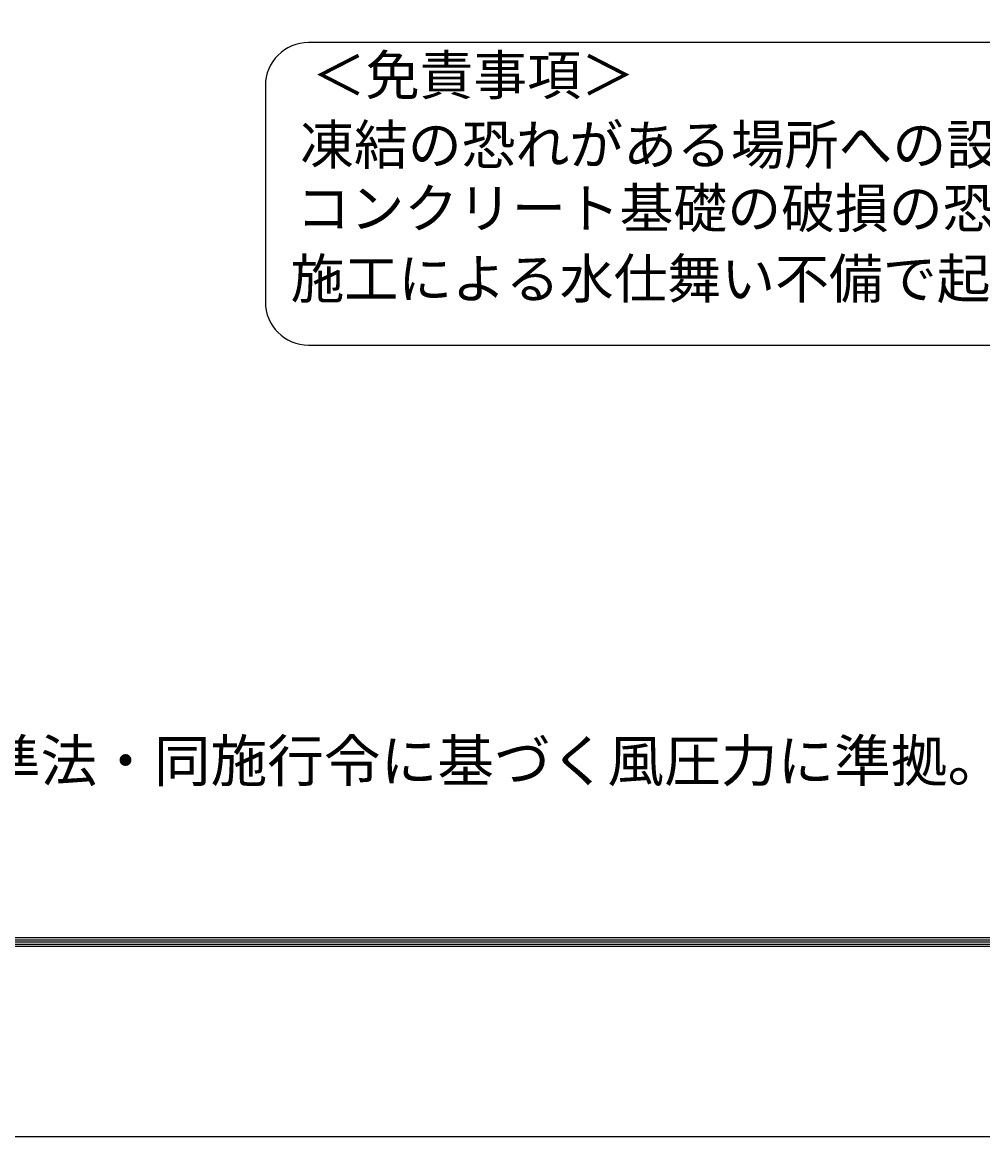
# Model space of a CAD drawing. Units: millimetres, scale not verified. Extents: x -4200 to 4200, y -2970 to 2970.
# Drawn here: x 991 to 2102, y -2970 to -1681 of the extents above; entities that cross this region are included whole.
import ezdxf
from ezdxf.enums import TextEntityAlignment as Align

# ---------------------------------------------------------------- set-up
doc = ezdxf.new("R2010")
doc.units = ezdxf.units.MM
doc.header["$LTSCALE"] = 10
doc.layers.add('0-0_D-TTL-TXT', color=7, linetype='Continuous', lineweight=25)
doc.layers.add('0-E_D-TTL', color=7, linetype='Continuous', lineweight=25)
doc.styles.add('ＭＳ ゴシック', font='')
doc.styles.get('ＭＳ ゴシック').set_extended_font_data('MS Gothic')

msp = doc.modelspace()

# ---------------------------------------------------------------- linework, layer by layer
at = {"layer": '0-0_D-TTL-TXT', "color": 2}
for p, q in [((3767.75, -1704.32), (1322.2, -1704.32)), ((1272.2, -1754.32), (1272.2, -2004.32)), ((1322.2, -2054.32), (3767.75, -2054.32))]:
    msp.add_line(p, q, dxfattribs=at)
for centre, start, end in [((1322.2, -1754.32), 90, 180), ((1322.2, -2004.32), 180, 270)]:
    msp.add_arc(centre, 50, start, end, dxfattribs=at)
at = {"layer": '0-E_D-TTL', "color": 2}
msp.add_lwpolyline([(-4200, 2970), (4200, 2970), (4200, -2970), (-4200, -2970)], close=True, dxfattribs=at)
at = {"layer": '0-E_D-TTL'}
for points in [[(-3930, 2750), (3930, 2750), (3930, -2750), (-3930, -2750)], [(-3927.5, 2747.5), (3927.5, 2747.5), (3927.5, -2747.5), (-3927.5, -2747.5)], [(-3925, 2745), (3925, 2745), (3925, -2745), (-3925, -2745)], [(-3922.5, 2742.5), (3922.5, 2742.5), (3922.5, -2742.5), (-3922.5, -2742.5)], [(-3920, 2740), (3920, 2740), (3920, -2740), (-3920, -2740)]]:
    msp.add_lwpolyline(points, close=True, dxfattribs=at)

# ---------------------------------------------------------------- texts
at = {"layer": '0-0_D-TTL-TXT', "style": 'ＭＳ ゴシック'}
for s, height, p in [('＜免責事項＞ \u3000\u3000', 45.67, (1325.91, -1778.5)), ('凍結の恐れがある場所への設置は、内部に溜まった雨水等の凍結融解により支柱の破損や', 45.67, (1312.39, -1859)), ('コンクリート基礎の破損の恐れがありますので施工時、水仕舞いを行ってください。', 45.67, (1308.28, -1932.42)), ('施工による水仕舞い不備で起こる支柱・基礎の破損について当社は責任を負いかねます。 ', 45.67, (1301.28, -2013.91)), ('（設計条件）風荷重：昭和57年改正 建築基準法・同施行令に基づく風圧力に準拠。', 48.09, (-332.45, -2573.6))]:
    msp.add_text(s, height=height, dxfattribs=at).set_placement(p, align=Align.BOTTOM_LEFT)

doc.saveas('drawing.dxf')
